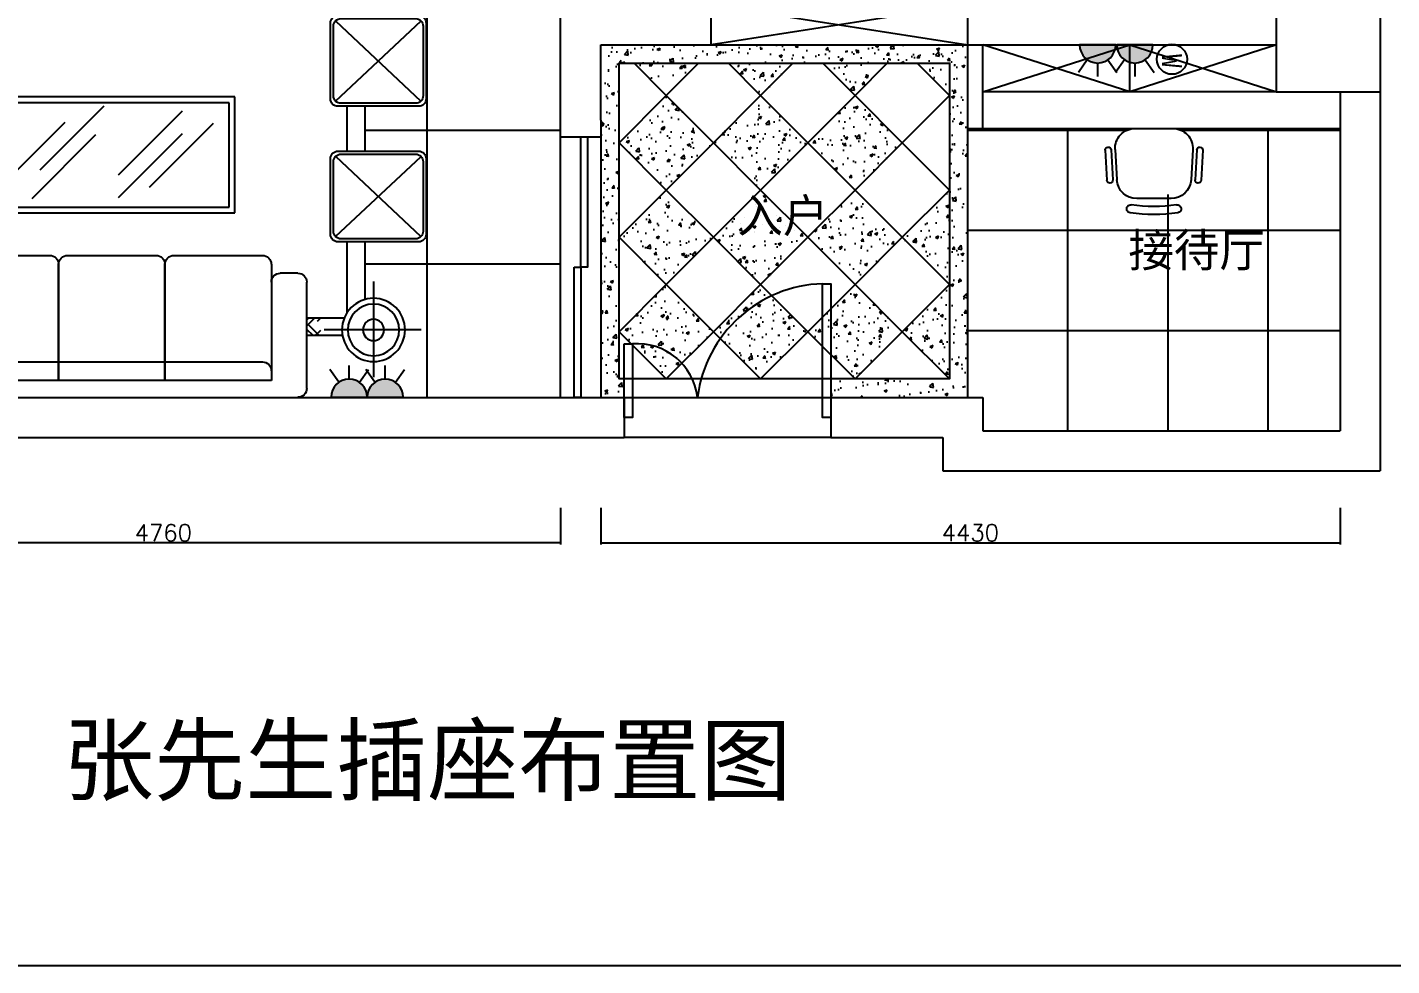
# Model space of a CAD drawing. Header units: millimetres. Extents: x 1149180 to 1411665549, y -85375798 to -28940.
# Drawn here: x 1154599 to 1162774, y -132607 to -126989 of the extents above; entities that cross this region are included whole.
import ezdxf

# ---------------------------------------------------------------- set-up
doc = ezdxf.new("R2010")
doc.units = ezdxf.units.MM
doc.header["$PDMODE"] = 35
for name, color, linetype in [('4', 4, 'Continuous'), ('C', 4, 'Continuous'), ('FL', 3, 'Continuous'), ('GSHTK', 7, 'Continuous'), ('LAYER7', 7, 'Continuous'), ('TEXT', 3, 'Continuous'), ('ZX', 4, 'Continuous'), ('图框', 7, 'Continuous'), ('地板', 8, 'Continuous'), ('家具', 8, 'Continuous'), ('私', 5, 'Continuous')]:
    doc.layers.add(name, color=color, linetype=linetype)
doc.styles.get("Standard").update_dxf_attribs({"font": 'txt', "bigfont": 'gbcbig.shx'})
doc.styles.add('样式 1', font='SIMFANG.TTF')
doc.dimstyles.new('ISO-25', dxfattribs={"dimtxt": 100, "dimasz": 2.5, "dimexe": 10, "dimexo": 30, "dimgap": 10, "dimtad": 1, "dimdec": 0, "dimtxsty": 'Standard', "dimblk": 'ARCHTICK', "dimcen": 2.5, "dimclrd": 8, "dimclre": 8, "dimclrt": 3, "dimadec": 0, "dimazin": 0, "dimtfac": 1, "dimtdec": 0, "dimtmove": 0, "dimatfit": 3, "dimldrblk": 'DOT', "dimfxl": 1.25, "dimarcsym": 0})
pattern_1 = [(50, (646632.55, -164406.05), (182.18467, -15.939086), [19.05, -209.55]), (355, (646632.55, -164406.05), (-35.242826, 191.05664), [15.24, -167.64]), (100.451, (646647.74, -164407.38), (146.9425, 175.11669), [16.19, -178.09]), (46.1842, (646632.55, -164355.25), (271.07904, -42.04233), [28.575, -314.325]), (96.6356, (646655.14, -164358.75), (237.40423, 247.42556), [24.285, -267.135]), (351.184, (646632.55, -164355.25), (237.4046, 247.42512), [22.86, -251.46]), (21, (646657.95, -164367.95), (151.61488, -102.26552), [19.05, -209.55]), (326, (646657.95, -164367.95), (61.80203, 184.187966), [15.24, -167.64]), (71.4514, (646670.59, -164376.47), (213.41649, 81.92286), [16.19, -178.09]), (37.5, (646632.554, -164406.05), (3.088603, 84.555039), [0, -165.608, 0, -170.18, 0, -168.275]), (7.5, (646632.55, -164406.05), (66.819663, 100.180575), [0, -97.028, 0, -161.798, 0, -64.135]), (327.5, (646575.91, -164406.05), (135.590595, -5.728744), [0, -63.5, 0, -198.12, 0, -262.89]), (317.5, (646550.51, -164406.05), (148.129181, 25.42649), [0, -82.55, 0, -131.572, 0, -186.69])]

# ---------------------------------------------------------------- blocks, each defined once
blk = doc.blocks.new('grgrhhh')
at = {"ltscale": 20}
blk.add_hatch(color=22, dxfattribs=at).paths.add_polyline_path([(151041.2, -8961.1, 1), (150824.7, -8961.1)])
at = {"color": 22, "ltscale": 20}
for p, q in [((150871, -8872.4), (150817.4, -8795.5)), ((150932.9, -8852.9), (150932.9, -8771.5)), ((150994.9, -8872.4), (151048.4, -8795.5)), ((150824.7, -8961.1), (151041.2, -8961.1))]:
    blk.add_line(p, q, dxfattribs=at)
blk.add_arc((150932.9, -8961.1), 108.2, 0, 180, dxfattribs=at)
blk = doc.blocks.new('_ArchTick')
at = {"color": 0, "linetype": 'ByBlock', "const_width": 0.15}
blk.add_lwpolyline([(-0.5, -0.5), (0.5, 0.5)], dxfattribs=at)
blk = doc.blocks.new('*D554')
at = {"color": 8, "lineweight": -2}
for p, q in [((1153034.7, -129865.3), (1153034.7, -130085.3)), ((1157794.7, -129865.3), (1157794.7, -130085.3)), ((1157794.7, -130075.3), (1153034.7, -130075.3))]:
    blk.add_line(p, q, dxfattribs=at)
at = {"layer": 'Defpoints', "color": 0}
for p in [(1153034.7, -129835.3), (1157794.7, -129835.3), (1153034.7, -130075.3)]:
    blk.add_point(p, dxfattribs=at)
at = {"color": 8, "lineweight": -2, "xscale": 2.5, "yscale": 2.5, "zscale": 2.5, "rotation": 180}
blk.add_blockref('_ArchTick', (1153034.7, -130075.3), dxfattribs=at)
at = {"color": 8, "lineweight": -2, "xscale": 2.5, "yscale": 2.5, "zscale": 2.5}
blk.add_blockref('_ArchTick', (1157794.7, -130075.3), dxfattribs=at)
at = {"color": 3, "insert": (1155414.7, -130015.3), "char_height": 100, "attachment_point": 5}
blk.add_mtext('4760', dxfattribs=at)
blk = doc.blocks.new('_Dot')
at = {"color": 0, "linetype": 'ByBlock', "lineweight": -2}
blk.add_line((-0.5, 0), (-1, 0), dxfattribs=at)
at = {"color": 0, "linetype": 'ByBlock', "const_width": 0.5}
blk.add_lwpolyline([(-0.25, 0, 1), (0.25, 0, 1)], format="xyb", close=True, dxfattribs=at)
blk = doc.blocks.new('*D555')
at = {"color": 8, "lineweight": -2}
for p, q in [((1158034.7, -129865.3), (1158034.7, -130085.3)), ((1162464.7, -129865.3), (1162464.7, -130085.3)), ((1158034.7, -130075.3), (1162464.7, -130075.3))]:
    blk.add_line(p, q, dxfattribs=at)
at = {"layer": 'Defpoints', "color": 0}
for p in [(1158034.7, -129835.3), (1162464.7, -129835.3), (1162464.7, -130075.3)]:
    blk.add_point(p, dxfattribs=at)
at = {"color": 8, "lineweight": -2, "xscale": 2.5, "yscale": 2.5, "zscale": 2.5, "rotation": 180}
blk.add_blockref('_ArchTick', (1158034.7, -130075.3), dxfattribs=at)
at = {"color": 8, "lineweight": -2, "xscale": 2.5, "yscale": 2.5, "zscale": 2.5}
blk.add_blockref('_ArchTick', (1162464.7, -130075.3), dxfattribs=at)
at = {"color": 3, "insert": (1160249.7, -130015.3), "char_height": 100, "attachment_point": 5}
blk.add_mtext('4430', dxfattribs=at)
blk = doc.blocks.new('P_CHAIR2')
at = {"layer": 'ZX'}
for p, q in [((99.9, 202.9), (-105.4, 202.9)), ((-295.4, -86.9), (-285.1, 93.1)), ((-259.5, -88.9), (-249.2, 91.1)), ((-235.5, -90.3), (-225.2, 89.7)), ((230, -90.3), (219.7, 89.7)), ((253.9, -88.9), (243.7, 91.1)), ((289.9, -86.9), (279.6, 93.1)), ((-115.7, -217.1), (110.2, -217.1))]:
    blk.add_line(p, q, dxfattribs=at)
for centre, radius, start, end in [((-142.2, 264.4), 24, 98.09769, 278.09769), ((-2.8, -715.4), 1013.7, 81.90231, 98.09769), ((-2.8, -715.4), 965.7, 81.90231, 98.09769), ((136.6, 264.4), 24, 261.90231, 81.90231), ((-105.4, 82.9), 120, 90, 176.72951), ((99.9, 82.9), 120, 3.27049, 90), ((-267.2, 92.1), 18, 356.72951, 176.72951), ((261.6, 92.1), 18, 3.27049, 183.27049), ((-277.5, -87.9), 18, 176.72951, 356.72951), ((-115.7, -97.1), 120, 176.72951, 270), ((110.2, -97.1), 120, 270, 3.27049), ((271.9, -87.9), 18, 183.27049, 3.27049)]:
    blk.add_arc(centre, radius, start, end, dxfattribs=at)
blk = doc.blocks.new('er5yry5')
at = {"color": 2, "ltscale": 120}
for p, q in [((616467.6, 11602.8), (616467.6, 11156.7)), ((616987.3, 11647), (616511.9, 11647)), ((617031.5, 11156.7), (617031.5, 11602.8)), ((616511.9, 11112.5), (616987.3, 11112.5)), ((616467.6, 10804.3), (616467.6, 10358.2)), ((616987.3, 10848.5), (616511.9, 10848.5)), ((617031.5, 10358.2), (617031.5, 10804.3)), ((616511.9, 10314), (616987.3, 10314))]:
    blk.add_line(p, q, dxfattribs=at)
at = {"color": 8}
for p, q in [((616498.3, 11616.4), (617001.9, 11144.2)), ((616498.3, 11143.1), (617000.9, 11616.4)), ((616498.3, 10817.8), (617001.9, 10345.6)), ((616498.3, 10344.6), (617000.9, 10817.8))]:
    blk.add_line(p, q, dxfattribs=at)
at = {"color": 2, "ltscale": 120}
for centre, start, end in [((616511.9, 11602.8), 90, 180), ((616987.3, 11602.8), 0, 90), ((616511.9, 11156.7), 180, 270), ((616987.3, 11156.7), 270, 0), ((616511.9, 10804.3), 90, 180), ((616987.3, 10804.3), 0, 90), ((616511.9, 10358.2), 180, 270), ((616987.3, 10358.2), 270, 0)]:
    blk.add_arc(centre, 44.2, start, end, dxfattribs=at)
at = {"layer": '4', "ltscale": 120}
for p, q in [((613355.8, 11880.7), (613355.8, 12439.3)), ((613355.8, 12439.3), (613914.4, 12439.3)), ((613637.5, 11877), (613637.5, 12441.6)), ((613914.4, 12439.3), (613914.4, 11880.7)), ((616721.4, 11879.7), (616721.4, 12444.4)), ((613918.4, 12163.4), (613345.4, 12163.4)), ((617002.9, 12165.8), (616429.9, 12165.8)), ((614029.2, 12095.8), (613948.6, 12095.8)), ((616549, 12095.8), (616328.2, 12095.8)), ((616567.1, 12061.7), (616567.1, 11647)), ((613914.4, 11880.7), (613355.8, 11880.7)), ((613790.2, 11846.5), (613790.2, 11650.3)), ((614463, 10827.1), (614463, 11441.7)), ((614463, 11441.7), (615869.8, 11441.7)), ((615869.8, 11441.7), (615869.8, 10827.1)), ((615083.2, 11017.1), (614706.6, 11394.2)), ((615593.5, 11011.2), (615216.9, 11388.4)), ((614901, 10944.1), (614524.4, 11321.2)), ((615775.7, 10950.4), (615399.1, 11327.5)), ((615131.8, 10846.7), (614755.2, 11223.9)), ((615593.5, 10877.4), (615216.9, 11254.6)), ((616567.1, 11112.5), (616567.1, 10848.5)), ((615869.8, 10827.1), (614463, 10827.1)), ((613790.2, 10605.3), (613790.2, 10222.8)), ((616567.1, 10314), (616567.1, 10222.8)), ((613790.2, 10222.8), (616567.1, 10222.8))]:
    blk.add_line(p, q, dxfattribs=at)
at = {"layer": '4'}
for p, q in [((614004.4, 12199.5), (613948.6, 12143.7)), ((613968.6, 12199.5), (613948.6, 12179.5)), ((614029.2, 12115.5), (613948.6, 12196.1)), ((614029.2, 12188.5), (613948.6, 12108)), ((614013.1, 12095.8), (613948.6, 12160.3)), ((614029.2, 12152.7), (613972.2, 12095.8)), ((614029.2, 12151.3), (614010.5, 12169.9)), ((616365.2, 12199.5), (616328.2, 12162.4)), ((616329.5, 12199.5), (616328.2, 12198.2)), ((616401, 12199.5), (616335.6, 12134.1)), ((616408.7, 12168.4), (616377.6, 12199.5)), ((613977.4, 12095.8), (613948.6, 12124.5)), ((616374, 12095.8), (616328.2, 12141.6)), ((616338.2, 12095.8), (616328.2, 12105.8)), ((616371.4, 12098.4), (616368.8, 12095.8)), ((616408.7, 12096.8), (616389.3, 12116.2)), ((616408.7, 12099.9), (616404.6, 12095.8)), ((613758.7, 11846.5), (613685.7, 11773.5)), ((613723, 11846.5), (613685.7, 11809.3)), ((613687.2, 11846.5), (613685.7, 11845.1)), ((613790.2, 11746.4), (613690, 11846.5)), ((613790.2, 11842.2), (613706.5, 11758.5)), ((613790.2, 11710.6), (613685.7, 11815.1)), ((613790.2, 11674.8), (613685.7, 11779.3)), ((613706.5, 11722.8), (613685.7, 11743.5)), ((613790.2, 11782.1), (613778, 11794.3)), ((613742.3, 11722.8), (613685.7, 11666.2)), ((613707.4, 11650.3), (613685.7, 11672)), ((613790.2, 11734.9), (613705.5, 11650.3)), ((613790.2, 11699.2), (613741.3, 11650.3)), ((613790.2, 11663.4), (613777.1, 11650.3)), ((613733.7, 10605.3), (613685.7, 10557.3)), ((613697.9, 10605.3), (613685.7, 10593.1)), ((613790.2, 10494.4), (613685.7, 10598.9)), ((613760.1, 10488.7), (613685.7, 10563.1)), ((613778, 10542.3), (613685.7, 10450)), ((613790.2, 10530.2), (613715.1, 10605.3)), ((613769.4, 10605.3), (613742.3, 10578.1)), ((613790.2, 10565.9), (613750.8, 10605.3)), ((613790.2, 10518.7), (613685.7, 10414.2)), ((613688.6, 10488.7), (613685.7, 10485.8)), ((613790.2, 10483), (613685.7, 10378.5)), ((613790.2, 10351.3), (613685.7, 10455.8)), ((613790.2, 10315.5), (613685.7, 10420)), ((613742.3, 10327.7), (613685.7, 10384.3)), ((613790.2, 10375.6), (613685.7, 10271.1)), ((613790.2, 10387.1), (613724.4, 10452.9)), ((613790.2, 10447.2), (613760.1, 10417.1)), ((613790.2, 10339.9), (613685.7, 10235.4)), ((613706.5, 10327.7), (613685.7, 10306.9)), ((613790.2, 10304.1), (613688.6, 10202.5)), ((613765, 10197.6), (613685.7, 10276.9)), ((613747.1, 10179.8), (613685.7, 10241.2)), ((613782.9, 10215.5), (613706.5, 10291.9)), ((613790.2, 10268.3), (613778, 10256.2)), ((613724.4, 10166.7), (613685.7, 10205.4)), ((613724.4, 10166.7), (613685.7, 10128.1)), ((613693.5, 10126.1), (613688.6, 10131))]:
    blk.add_line(p, q, dxfattribs=at)
at = {"layer": '4', "ltscale": 120}
for centre, radius in [((613634.2, 12165.8), 151.9), ((616721.4, 12165.8), 151.9), ((613634.2, 12165.8), 62.7), ((616721.4, 12165.8), 62.7)]:
    blk.add_circle(centre, radius, dxfattribs=at)
at = {"layer": 'FL', "ltscale": 120}
for p, q in [((614029.2, 12199.5), (613948.6, 12199.5)), ((616538.4, 12199.5), (616328.2, 12199.5)), ((616671.6, 11986.5), (616671.6, 11647)), ((613685.7, 11846.5), (613685.7, 11650.3)), ((616671.6, 11112.5), (616671.6, 10848.5)), ((613685.7, 10605.3), (613685.7, 10118.3)), ((616671.6, 10314), (616671.6, 10118.3)), ((613790.2, 10222.8), (613685.7, 10118.3)), ((616567.1, 10222.8), (616671.6, 10118.3)), ((613685.7, 10118.3), (616671.6, 10118.3))]:
    blk.add_line(p, q, dxfattribs=at)
at = {"layer": '地板', "color": 4}
for p, q in [((616485.3, 11585.1), (616485.3, 11174.4)), ((616969.6, 11629.3), (616529.6, 11629.3)), ((617013.8, 11174.4), (617013.8, 11585.1)), ((616529.6, 11130.2), (616969.6, 11130.2)), ((616485.3, 10786.6), (616485.3, 10375.9)), ((616969.6, 10830.8), (616529.6, 10830.8)), ((617013.8, 10375.9), (617013.8, 10786.6)), ((616529.6, 10331.7), (616969.6, 10331.7))]:
    blk.add_line(p, q, dxfattribs=at)
for centre, start, end in [((616529.6, 11585.1), 90, 180), ((616969.6, 11585.1), 0, 90), ((616529.6, 11174.4), 180, 270), ((616969.6, 11174.4), 270, 0), ((616529.6, 10786.6), 90, 180), ((616969.6, 10786.6), 0, 90), ((616529.6, 10375.9), 180, 270), ((616969.6, 10375.9), 270, 0)]:
    blk.add_arc(centre, 44.2, start, end, dxfattribs=at)
at = {"layer": '私', "ltscale": 120}
for p, q in [((614081.4, 12563), (616275.9, 12563)), ((613321.6, 11846.5), (613321.6, 12473.5)), ((613321.6, 12473.5), (613948.6, 12473.5)), ((613948.6, 12473.5), (613948.6, 11846.5)), ((614029.2, 11883.7), (614029.2, 12510.7)), ((616328.2, 12510.7), (616328.2, 11883.7)), ((616119.2, 12464.3), (614238.2, 12464.3)), ((614238.2, 12464.3), (614238.2, 11883.7)), ((614865.2, 12464.3), (614238.2, 12464.3)), ((614238.2, 12464.3), (614238.2, 11779.2)), ((616119.2, 12464.3), (614238.2, 12464.3)), ((614238.2, 12464.3), (614238.2, 12406.2)), ((615492.2, 12464.3), (614865.2, 12464.3)), ((614865.2, 12464.3), (614865.2, 11779.2)), ((614865.2, 11779.2), (614865.2, 12464.3)), ((616119.2, 12464.3), (615492.2, 12464.3)), ((615492.2, 12464.3), (615492.2, 11779.2)), ((615492.2, 11779.2), (615492.2, 12464.3)), ((616119.2, 11883.7), (616119.2, 12464.3)), ((616119.2, 11779.2), (616119.2, 12464.3)), ((616119.2, 12406.2), (616119.2, 12464.3)), ((614290.4, 12354), (616066.9, 12354)), ((613948.6, 11846.5), (613321.6, 11846.5)), ((614185.9, 11831.5), (614081.4, 11831.5)), ((616275.9, 11831.5), (616171.4, 11831.5)), ((614290.4, 11727), (614812.9, 11727)), ((614917.4, 11727), (615439.9, 11727)), ((615544.4, 11727), (616066.9, 11727)), ((613293.8, 10657.5), (613293.8, 11598)), ((613346.1, 11650.3), (613973.1, 11650.3)), ((614025.3, 11598), (614025.3, 11493.5)), ((613973.1, 11441.3), (613392.5, 11441.3)), ((613392.5, 11441.3), (613392.5, 10814.3)), ((614077.6, 11441.3), (613392.5, 11441.3)), ((613392.5, 11441.3), (613392.5, 10814.3)), ((613450.6, 11441.3), (613392.5, 11441.3)), ((613392.5, 11441.3), (613392.5, 10814.3)), ((613502.8, 10866.5), (613502.8, 11389)), ((614129.8, 10866.5), (614129.8, 11389)), ((613392.5, 10814.3), (613973.1, 10814.3)), ((613392.5, 10814.3), (614077.6, 10814.3)), ((613392.5, 10814.3), (613450.6, 10814.3)), ((614025.3, 10762), (614025.3, 10657.5)), ((613973.1, 10605.3), (613346.1, 10605.3))]:
    blk.add_line(p, q, dxfattribs=at)
at = {"layer": '私'}
for p, q in [((614428.8, 10792.9), (614428.8, 11475.9)), ((614428.8, 11475.9), (615904, 11475.9)), ((615904, 11475.9), (615904, 10792.9)), ((615904, 10792.9), (614428.8, 10792.9))]:
    blk.add_line(p, q, dxfattribs=at)
at = {"layer": '私', "ltscale": 120}
for centre in [(613634.2, 12165.8), (616721.4, 12165.8)]:
    blk.add_circle(centre, 186.1, dxfattribs=at)
for centre, start, end in [((614081.4, 12510.7), 90, 180), ((616275.9, 12510.7), 0, 90), ((614290.4, 12406.2), 180, 270), ((616066.9, 12406.2), 270, 0), ((614081.4, 11883.7), 180, 270), ((614185.9, 11883.7), 270, 0), ((616171.4, 11883.7), 180, 270), ((616275.9, 11883.7), 270, 0), ((614290.4, 11779.2), 180, 270), ((614290.4, 11779.2), 180, 270), ((614812.9, 11779.2), 270, 0), ((614917.4, 11779.2), 180, 270), ((614917.4, 11779.2), 180, 270), ((615439.9, 11779.2), 270, 0), ((615544.4, 11779.2), 180, 270), ((615544.4, 11779.2), 180, 270), ((616066.9, 11779.2), 270, 0), ((613346.1, 11598), 90, 180), ((613973.1, 11598), 0, 90), ((613450.6, 11389), 0, 90), ((613973.1, 11493.5), 270, 0), ((614077.6, 11389), 0, 90), ((613450.6, 10866.5), 270, 0), ((614077.6, 10866.5), 270, 0), ((614077.6, 10866.5), 270, 0), ((613973.1, 10762), 0, 90), ((613346.1, 10657.5), 180, 270), ((613973.1, 10657.5), 270, 0)]:
    blk.add_arc(centre, 52.2, start, end, dxfattribs=at)
blk = doc.blocks.new('324SDASD32')
at = {"layer": '图框', "color": 8}
blk.add_line((1169686.5, -28526.7), (1149691.6, -28526.7), dxfattribs=at)

msp = doc.modelspace()

# ---------------------------------------------------------------- hatches: boundary and pattern name
h = msp.add_hatch()
h.set_pattern_fill('AR-CONC', color=8, style=0)
h.set_pattern_definition(pattern_1)
h.paths.add_polyline_path([(1160234.7, -127094.3), (1158394.7, -127094.3), (1158034.7, -127094.3), (1158034.7, -127544.3), (1158034.7, -129204.3), (1158174.7, -129204.3), (1158174.7, -129094.3), (1158144.7, -129094.3), (1158144.7, -127204.3), (1160124.7, -127204.3), (1160124.7, -129094.4), (1160124.6, -129094.3), (1159414.7, -129094.3), (1159414.7, -129204.3), (1160234.7, -129204.3)])
h = msp.add_hatch()
h.set_pattern_fill('AR-CONC', color=8, style=0)
h.set_pattern_definition(pattern_1)
h.paths.add_polyline_path([(1158427.5, -127962.9), (1158144.7, -128245.7), (1158427.5, -128528.6), (1158710.4, -128245.7)], flags=16)
h.paths.add_polyline_path([(1158993.2, -127962.9), (1158710.4, -128245.7), (1158993.2, -128528.6), (1159276.1, -128245.7)], flags=16)
h.paths.add_polyline_path([(1159558.9, -127962.9), (1159276.1, -128245.7), (1159558.9, -128528.6), (1159841.7, -128245.7)], flags=16)
h.paths.add_polyline_path([(1158144.7, -129094.3), (1160124.7, -129094.3), (1160124.7, -128528.7), (1159841.7, -128245.7), (1160124.6, -127962.9), (1159841.7, -127680), (1160124.7, -127397.1), (1160124.7, -127204.3), (1158144.7, -127204.3)])
h.paths.add_polyline_path([(1158144.7, -129094.3), (1160124.7, -129094.3), (1160124.7, -127963), (1159841.7, -127680), (1160124.6, -127397.2), (1159931.6, -127204.3), (1158144.7, -127204.3)], flags=17)
h.paths.add_polyline_path([(1159558.9, -127397.2), (1159276.1, -127680), (1159558.9, -127962.9), (1159841.7, -127680)], flags=16)
h.paths.add_polyline_path([(1158993.2, -127397.2), (1158710.4, -127680), (1158993.2, -127962.9), (1159276.1, -127680)], flags=16)
h.paths.add_polyline_path([(1158710.4, -127680), (1158427.5, -127397.2), (1158144.7, -127680), (1158427.5, -127962.9)], flags=16)
h = msp.add_hatch()
h.set_pattern_fill('AR-CONC', color=8, style=0)
h.set_pattern_definition(pattern_1)
h.paths.add_polyline_path([(1158234.6, -127204.3), (1158427.5, -127397.2), (1158620.5, -127204.3)])
h.paths.add_polyline_path([(1158993.2, -127397.2), (1159186.2, -127204.3), (1158800.3, -127204.3)])
h.paths.add_polyline_path([(1159366, -127204.3), (1159558.9, -127397.2), (1159751.8, -127204.3)])
h.paths.add_polyline_path([(1160124.6, -127397.2), (1160124.7, -127397.1), (1160124.7, -127204.3), (1159931.6, -127204.3)])
h = msp.add_hatch()
h.set_pattern_fill('AR-CONC', color=8, style=0)
h.set_pattern_definition(pattern_1)
h.paths.add_polyline_path([(1158710.4, -128811.4), (1158427.5, -128528.6), (1158144.7, -128811.4), (1158217.5, -128884.3), (1158224.7, -128884.3, -0.230168), (1158521.1, -129000.7)])
h.paths.add_polyline_path([(1159276.1, -128811.4), (1159060.5, -128595.8, 0.131151), (1158751.7, -128852.7), (1158993.2, -129094.3)])
h.paths.add_polyline_path([(1159060.5, -128595.8), (1158993.2, -128528.6), (1158710.4, -128811.4), (1158751.7, -128852.7, -0.131151)])
h.paths.add_polyline_path([(1159558.9, -128528.6), (1159414.7, -128672.8), (1159414.7, -128950), (1159558.9, -129094.3), (1159841.7, -128811.4)])
h.paths.add_polyline_path([(1159414.7, -128672.8), (1159364.7, -128722.8), (1159364.7, -128900), (1159414.7, -128950)])
h.paths.add_polyline_path([(1159364.7, -128722.8), (1159276.1, -128811.4), (1159364.7, -128900)])
h.paths.add_polyline_path([(1160124.7, -128528.7), (1160124.6, -128528.6), (1159841.7, -128811.4), (1160124.6, -129094.3), (1160124.7, -129094.2)])
h = msp.add_hatch()
h.set_pattern_fill('AR-CONC', color=8, style=0)
h.set_pattern_definition(pattern_1)
h.paths.add_polyline_path([(1158427.5, -129094.3), (1158521.1, -129000.7, 0.230168), (1158224.7, -128884.3), (1158224.7, -128891.4)])

# ---------------------------------------------------------------- linework, layer by layer
at = {"color": 8}
for p, q in [((1156994.7, -129204.3), (1156994.7, -124304.3)), ((1157794.7, -127544.3), (1157794.7, -126854.3)), ((1158696.8, -127094.3), (1158696.8, -126854.3)), ((1158696.8, -126854.3), (1160234.7, -127094.3)), ((1160234.7, -126854.3), (1158696.8, -127094.3)), ((1160234.7, -127094.3), (1160234.7, -126854.3)), ((1162084.7, -127374.3), (1162084.7, -126854.3)), ((1162704.7, -126854.3), (1162704.7, -129644.3)), ((1158034.7, -127544.3), (1158034.7, -127094.3)), ((1158034.7, -127094.3), (1158394.7, -127094.3)), ((1158394.7, -127094.3), (1160234.7, -127094.3)), ((1160234.7, -127094.3), (1162084.7, -127094.3)), ((1160234.7, -129204.3), (1160234.7, -127094.3)), ((1160324.7, -127594.3), (1160324.7, -127094.3)), ((1161204.7, -127374.3), (1160324.7, -127094.3)), ((1160324.7, -127374.3), (1161204.7, -127094.3)), ((1161204.7, -127374.3), (1161204.7, -127094.3)), ((1161204.7, -127094.3), (1162084.7, -127374.3)), ((1162084.7, -127094.3), (1161204.7, -127374.3)), ((1162084.7, -127374.3), (1160324.7, -127374.3)), ((1162084.7, -127374.3), (1162704.7, -127374.3)), ((1162464.7, -127374.3), (1162464.7, -129404.3)), ((1156623.1, -127604.3), (1157794.7, -127604.3)), ((1157794.7, -129204.3), (1157794.7, -127544.3)), ((1158034.7, -127544.3), (1158034.7, -129204.3)), ((1160234.7, -127594.3), (1162464.7, -127594.3)), ((1160234.7, -127604.3), (1161188.8, -127604.3)), ((1160834.7, -129404.3), (1160834.7, -127594.3)), ((1161510.6, -127604.3), (1162464.7, -127604.3)), ((1161524.7, -127611.5), (1161524.7, -127594.3)), ((1162034.7, -129404.3), (1162034.7, -127594.3)), ((1157795.7, -127644.3), (1158035.7, -127644.3)), ((1161434.7, -129404.3), (1161434.7, -127990)), ((1160234.7, -128204.3), (1162464.7, -128204.3)), ((1156623.1, -128404.3), (1157794.7, -128404.3)), ((1160234.7, -128804.3), (1162464.7, -128804.3)), ((1153034.7, -129204.3), (1158174.7, -129204.3)), ((1156994.7, -129204.3), (1156994.7, -129194.1)), ((1158174.7, -129204.3), (1158174.7, -129444.3)), ((1158174.7, -129204.3), (1159414.7, -129204.3)), ((1159414.7, -129204.3), (1159414.7, -129444.3)), ((1159414.7, -129204.3), (1160324.7, -129204.3)), ((1160324.7, -129204.3), (1160324.7, -129404.3)), ((1160324.7, -129404.3), (1162464.7, -129404.3)), ((1152794.7, -129444.3), (1158174.7, -129444.3)), ((1159414.7, -129444.3), (1158174.7, -129444.3)), ((1159414.7, -129444.3), (1160084.7, -129444.3)), ((1160084.7, -129444.3), (1160084.7, -129644.3)), ((1160084.7, -129644.3), (1162704.7, -129644.3))]:
    msp.add_line(p, q, dxfattribs=at)
for points in [[(1158144.7, -127204.3), (1160124.7, -127204.3), (1160124.7, -129094.3), (1158144.7, -129094.3)], [(1158144.7, -127680), (1158427.5, -127397.2), (1158710.4, -127680), (1158427.5, -127962.9)], [(1158710.4, -127680), (1158993.2, -127397.2), (1159276.1, -127680), (1158993.2, -127962.9)], [(1159276.1, -127680), (1159558.9, -127397.2), (1159841.7, -127680), (1159558.9, -127962.9)], [(1158144.7, -128245.7), (1158427.5, -127962.9), (1158710.4, -128245.7), (1158427.5, -128528.6)], [(1158710.4, -128245.7), (1158993.2, -127962.9), (1159276.1, -128245.7), (1158993.2, -128528.6)], [(1159276.1, -128245.7), (1159558.9, -127962.9), (1159841.7, -128245.7), (1159558.9, -128528.6)], [(1158144.7, -128811.4), (1158427.5, -128528.6), (1158710.4, -128811.4), (1158427.5, -129094.3)], [(1158710.4, -128811.4), (1158993.2, -128528.6), (1159276.1, -128811.4), (1158993.2, -129094.3)], [(1159276.1, -128811.4), (1159558.9, -128528.6), (1159841.7, -128811.4), (1159558.9, -129094.3)]]:
    msp.add_lwpolyline(points, close=True, dxfattribs=at)
for points in [[(1158620.5, -127204.3), (1158427.5, -127397.2), (1158234.6, -127204.3)], [(1159186.2, -127204.3), (1158993.2, -127397.2), (1158800.3, -127204.3)], [(1159751.8, -127204.3), (1159558.9, -127397.2), (1159366, -127204.3)], [(1160124.7, -127397.1), (1160124.6, -127397.2), (1159931.6, -127204.3)], [(1160124.7, -127962.8), (1160124.6, -127962.9), (1159841.7, -127680), (1160124.6, -127397.2), (1160124.7, -127397.3)], [(1160124.7, -128528.5), (1160124.6, -128528.6), (1159841.7, -128245.7), (1160124.6, -127962.9), (1160124.7, -127963)], [(1160124.7, -129094.2), (1160124.6, -129094.3), (1159841.7, -128811.4), (1160124.6, -128528.6), (1160124.7, -128528.7)]]:
    msp.add_lwpolyline(points, dxfattribs=at)
at = {"color": 4}
for points in [[(1157915.7, -127644.3), (1157955.7, -127644.3), (1157955.7, -128424.3), (1157915.7, -128424.3)], [(1157875.7, -128424.3), (1157915.7, -128424.3), (1157915.7, -129204.3), (1157875.7, -129204.3)], [(1159364.7, -128524.3), (1159414.7, -128524.3), (1159414.7, -129324.3), (1159364.7, -129324.3)], [(1158174.7, -128884.3), (1158224.7, -128884.3), (1158224.7, -129324.3), (1158174.7, -129324.3)]]:
    msp.add_lwpolyline(points, close=True, dxfattribs=at)
for centre, radius, start, end in [((1159387.3, -129302.8), 778.9, 91.66274, 172.73235), ((1158253.1, -129247.3), 364.2, 6.79418, 94.46718)]:
    msp.add_arc(centre, radius, start, end, dxfattribs=at)
at = {"layer": 'LAYER7', "color": 1}
msp.add_circle((1161457.8, -127180.2), 90, dxfattribs=at)

# ---------------------------------------------------------------- block references
at = {"color": 8, "xscale": -1.016399999876739, "yscale": 1.016400000051362, "zscale": 1.0164, "rotation": 180}
msp.add_blockref('er5yry5', (529838, -116435.3), dxfattribs=at)
at = {"color": 1, "rotation": 180}
for p in [(1311945.3, -136055.4), (1312168.3, -136055.4)]:
    msp.add_blockref('grgrhhh', p, dxfattribs=at)
at = {"color": 1}
for p in [(1005594.4, -120241.9), (1005810.9, -120241.9)]:
    msp.add_blockref('grgrhhh', p, dxfattribs=at)
at = {"layer": 'TEXT', "color": 3}
msp.add_blockref('324SDASD32', (0.4, -104080.7), dxfattribs=at)
at = {"layer": '家具', "color": 5, "xscale": -1, "rotation": 180}
msp.add_blockref('P_CHAIR2', (1161352.5, -127811.4), dxfattribs=at)

# ---------------------------------------------------------------- texts
at = {"color": 1, "insert": (1154813.6, -131176.3), "char_height": 400, "width": 6276.822, "attachment_point": 1}
msp.add_mtext('{\\fSimSun|b0|i0|c134|p2;\\C8;张先生插座布置图}', dxfattribs=at)
at = {"layer": 'C', "color": 4, "insert": (1161397, -127148.7), "char_height": 120, "width": 6261.928, "attachment_point": 7, "rotation": 270, "style": '样式 1'}
msp.add_mtext('W', dxfattribs=at)
at = {"layer": 'GSHTK', "color": 1, "char_height": 200, "width": 1435.504, "attachment_point": 1}
for s, insert in [('\\pt200;{\\fSimSun|b0|i0|c134|p2;入户}', (1158853.8, -128016.3)), ('\\pt200;{\\fSimSun|b0|i0|c134|p2;接待厅}', (1161196.2, -128223))]:
    msp.add_mtext(s, dxfattribs=dict(at, insert=insert))

# ---------------------------------------------------------------- dimensions: what is measured, and where the dimension line sits
at = {"color": 8}
for base, p1, p2, picture, middle in [((1153034.7, -130075.3), (1157794.7, -129835.3), (1153034.7, -129835.3), '*D554', (1155414.7, -130015.3)), ((1162464.7, -130075.3), (1158034.7, -129835.3), (1162464.7, -129835.3), '*D555', (1160249.7, -130015.3))]:
    dim = msp.add_linear_dim(base=base, p1=p1, p2=p2, dimstyle='ISO-25', dxfattribs=at)
    dim.commit()
    dim.dimension.update_dxf_attribs({"geometry": picture, "text_midpoint": middle})

doc.saveas('drawing.dxf')
